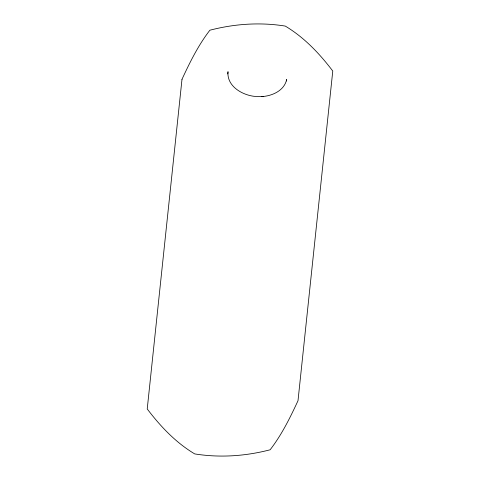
<?xml version="1.0" encoding="UTF-8"?>
<svg xmlns="http://www.w3.org/2000/svg" width="480" height="480" viewBox="0 0 480 480"><rect width="100%" height="100%" fill="white"/><g stroke="black" fill="none" stroke-linecap="round" stroke-linejoin="round"><path stroke-width="0.72" d="M227.772 73.932L228.012 71.7C226.692 85.914 241.626 94.752 254.022 96.312L263.172 96.666L261.726 96.612C272.178 95.982 284.28 90.708 286.668 79.488L286.506 80.982M181.992 79.302L147.228 408.96C160.47 426.408 175.788 442.614 194.736 453.918C219.846 457.944 245.556 456.186 270.126 449.784C281.688 434.82 290.088 417.78 298.008 400.698L332.772 71.04C319.53 53.592 304.212 37.386 285.264 26.082C260.154 22.056 234.444 23.814 209.874 30.216C198.312 45.18 189.912 62.22 181.992 79.302"/></g></svg>
